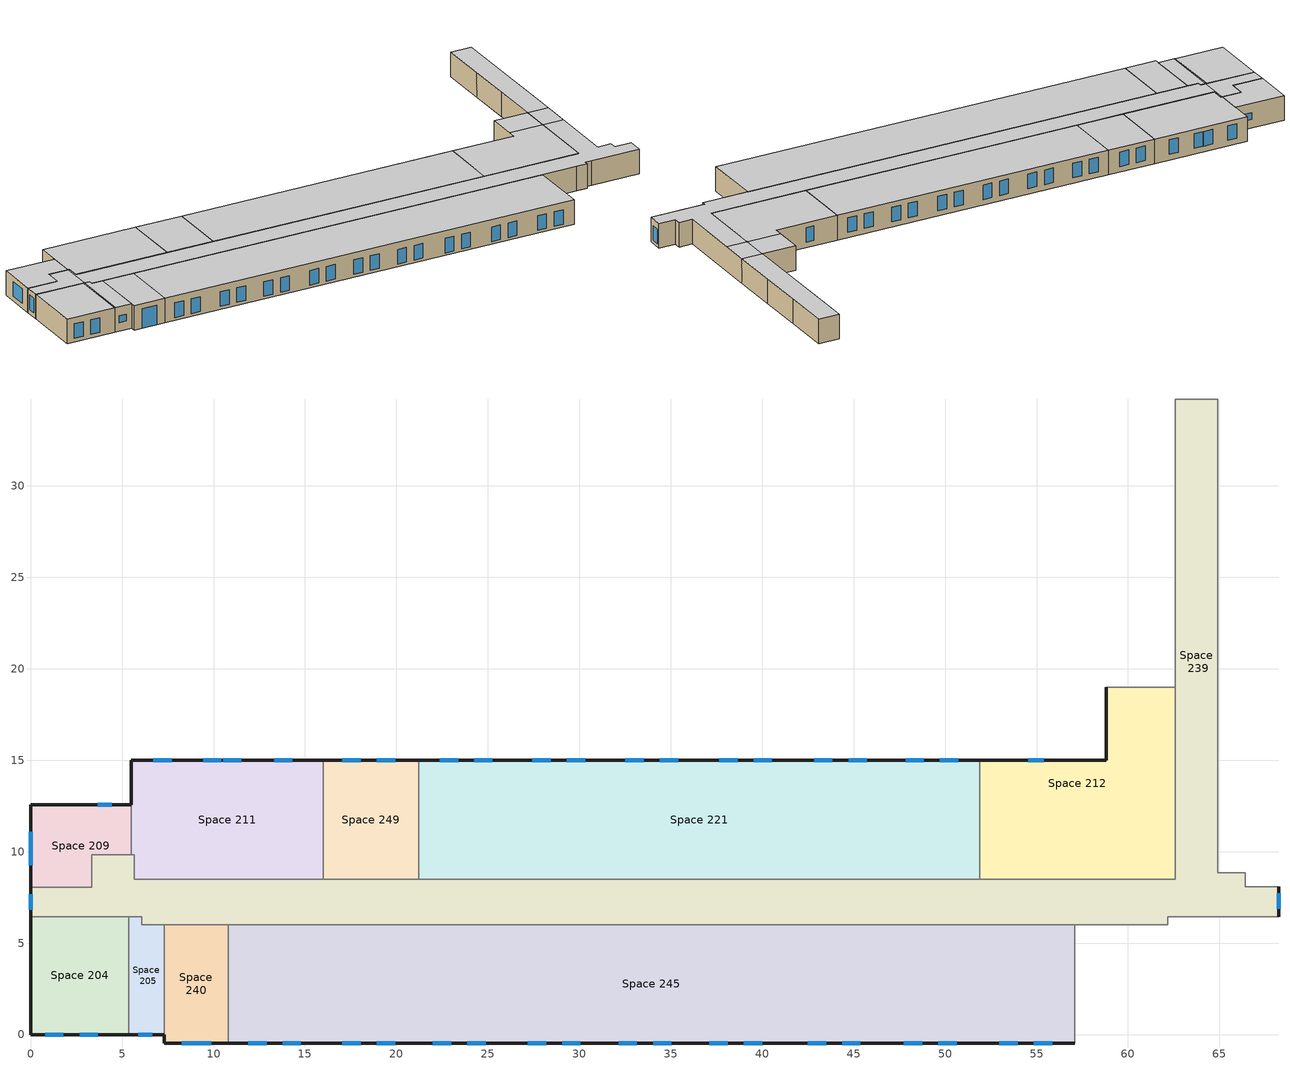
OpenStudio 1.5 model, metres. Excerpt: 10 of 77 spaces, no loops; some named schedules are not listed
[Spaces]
Space 204
 floor to Space 130: 5.36,6.45 5.36,0 0,0 0,6.45 z5.4
 wall outside: 0,6.45 0,0 5.36,0 z5.4:8.1
 wall to Space 239: 5.36,6.45 0,6.45 z5.4:8.1
 wall to Space 205: 5.36,0 5.36,6.45 z5.4:8.1
 window: 0.8,0 1.8,0 / 2.68,0 3.68,0 z5.82:7.42
 ceiling to Space 228 (V4-Barracks Roof R37): 5.36,0 5.36,6.45 0,6.45 0,0 z8.1
Space 205
 floor to Space 131: 6.09,6.45 6.09,6.01 7.3,6.01 7.3,0 5.36,0 5.36,6.45 z5.4
 wall outside: 5.36,0 7.3,0 z5.4:8.1
 wall to Space 239: 7.3,6.01 6.09,6.01 6.09,6.45 5.36,6.45 z5.4:8.1
 wall to Space 240: 7.3,0 7.3,6.01 z5.4:8.1
 window: 5.87,0 6.65,0 z6.36:7.11
 ceiling to Space 228: 5.49,0 5.49,6.45 5.36,6.45 5.36,0 z8.1
 ceiling to Space 229 (V4-Barracks Roof R37): 7.3,0 7.3,6.01 6.09,6.01 6.09,6.45 5.49,6.45 5.49,0 z8.1
Space 209
 floor to Space 135: 0,12.56 5.49,12.56 5.49,9.83 3.34,9.83 3.34,8.07 0,8.07 z5.4
 wall outside: 5.49,12.56 0,12.56 0,8.07 z5.4:8.1
 wall to Space 211: 5.49,9.83 5.49,12.56 z5.4:8.1
 wall to Space 239: 0,8.07 3.34,8.07 3.34,9.83 5.49,9.83 z5.4:8.1
 window: 4.45,12.56 3.67,12.56 z6.34:7.09; 0,11.1 0,9.25 z5.95:7.55
 ceiling to Space 228 (V4-Barracks Roof R37): 3.34,8.07 3.34,9.83 5.49,9.83 5.49,12.56 0,12.56 0,8.07 z8.1
Space 211
 floor to Space 137: 16,15.01 16,8.5 5.67,8.5 5.67,9.83 5.49,9.83 5.49,15.01 z5.4
 wall outside: 16,15.01 5.49,15.01 5.49,12.56 z5.4:8.1
 wall to Space 249: 16,8.5 16,15.01 z5.4:8.1
 wall to Space 239: 5.49,9.83 5.67,9.83 5.67,8.5 16,8.5 z5.4:8.1
 window: 10.44,15.01 9.44,15.01 / 14.31,15.01 13.31,15.01 / 7.72,15.01 6.72,15.01 / 11.53,15.01 10.53,15.01 z6.02:7.62
 ceiling to Space 229 (V4-Barracks Roof R37): 16,8.5 16,15.01 5.49,15.01 5.49,9.83 5.67,9.83 5.67,8.5 z8.1
Space 212
 floor to Space 138: 62.57,19 62.57,8.5 51.89,8.5 51.89,15.01 58.8,15.01 58.8,19 z5.4
 wall outside: 58.8,19 58.8,15.01 51.89,15.01 z5.4:8.1
 wall to Space 213: 62.57,19 58.8,19 z5.4:8.1
 wall to Space 239: 51.89,8.5 62.57,8.5 62.57,19 z5.4:8.1
 wall to Space 221: 51.89,15.01 51.89,8.5 z5.4:8.1
 window: 55.41,15.01 54.55,15.01 z5.97:7.57
 ceiling to Space 229 (V4-Barracks Roof R37): 62.57,8.5 62.57,15.87 58.8,15.87 58.8,15.01 51.89,15.01 51.89,8.5 z8.1
 ceiling to Space 230 (V4-Barracks Roof R37): 62.57,15.87 62.57,19 58.8,19 58.8,15.87 z8.1
Space 221
 floor to Space 220: 51.89,15.01 51.89,8.5 21.22,8.5 21.22,15.01 z5.4
 wall outside: 51.89,15.01 21.22,15.01 z5.4:8.1
 wall to Space 239: 21.22,8.5 51.89,8.5 z5.4:8.1
 wall to Space 249: 21.22,15.01 21.22,8.5 z5.4:8.1
 window: 38.65,15.01 37.65,15.01 / 45.72,15.01 44.72,15.01 / 40.53,15.01 39.53,15.01 / 43.84,15.01 42.84,15.01 z5.94:7.54; 48.84,15.01 47.84,15.01 / 50.72,15.01 49.72,15.01 / 35.4,15.01 34.4,15.01 / 33.52,15.01 32.52,15.01 z5.98:7.58; 28.44,15.01 27.44,15.01 / 30.32,15.01 29.32,15.01 z6.01:7.61; 25.25,15.01 24.25,15.01 / 23.37,15.01 22.37,15.01 z5.99:7.59
 ceiling to Space 229 (V4-Barracks Roof R37): 51.89,8.5 51.89,15.01 21.22,15.01 21.22,8.5 z8.1
Space 239
 floor to Space 238: 64.91,34.75 64.91,8.86 66.41,8.86 66.41,8.07 68.25,8.07 68.25,6.45 62.18,6.45 62.18,6.01 6.09,6.01 6.09,6.45 0,6.45 0,8.07 3.34,8.07 3.34,9.83 5.67,9.83 5.67,8.5 62.57,8.5 62.57,34.75 z5.4
 wall outside: 68.25,6.45 68.25,8.07 / 0,8.07 0,6.45 z5.4:8.1
 wall to Space 219: 64.91,34.75 62.57,34.75 z5.4:8.1
 wall to Space 217: 64.91,29.43 64.91,34.75 z5.4:8.1
 wall to Space 210: 68.25,8.07 66.41,8.07 66.41,8.86 64.91,8.86 64.91,19 z5.4:8.1
 wall to Space 244: 62.9,6.45 68.25,6.45 z5.4:8.1
 wall to Space 243: 60.93,6.01 62.18,6.01 62.18,6.45 62.9,6.45 z5.4:8.1
 wall to Space 245: 10.8,6.01 57.08,6.01 z5.4:8.1
 wall to Space 240: 7.3,6.01 10.8,6.01 z5.4:8.1
 wall to Space 214: 64.91,19 64.91,24.31 z5.4:8.1
 wall to Space 215: 64.91,24.31 64.91,29.43 z5.4:8.1
 wall to Space 213: 62.57,24.32 62.57,19 z5.4:8.1
 wall to Space 216: 62.57,29.44 62.57,24.32 z5.4:8.1
 wall to Space 249: 21.22,8.5 16,8.5 z5.4:8.1
 wall to Space 218: 62.57,34.75 62.57,29.44 z5.4:8.1
 wall to Space 246: 57.08,6.01 60.93,6.01 z5.4:8.1
 window: 68.25,6.87 68.25,7.72 z5.75:7.35; 0,7.68 0,6.82 z5.92:7.52
 ceiling to Space 228 (V4-Barracks Roof R37): 5.49,6.45 5.49,9.83 3.34,9.83 3.34,8.07 0,8.07 0,6.45 z8.1
 ceiling to Space 230 (V4-Barracks Roof R37): 64.91,15.87 64.91,19 62.57,19 62.57,15.87 z8.1
 ceiling to Space 229 (V4-Barracks Roof R37): 62.18,6.01 62.18,6.45 68.25,6.45 68.25,8.07 66.41,8.07 66.41,8.86 64.91,8.86 64.91,15.87 62.57,15.87 62.57,8.5 5.67,8.5 5.67,9.83 5.49,9.83 5.49,6.45 6.09,6.45 6.09,6.01 z8.1
 ceiling to Space 227 (V4-Barracks Roof R37): 64.91,19 64.91,34.75 62.57,34.75 62.57,19 z8.1
Space 240
 floor to Space 127: 10.8,6.01 10.8,-0.46 7.3,-0.46 7.3,6.01 z5.4
 wall outside: 7.3,0 7.3,-0.46 10.8,-0.46 z5.4:8.1
 wall to Space 245: 10.8,-0.46 10.8,6.01 z5.4:8.1
 window: 8.26,-0.46 9.88,-0.46 z5.41:7.51
 ceiling to Space 229 (V4-Barracks Roof R37): 10.8,-0.46 10.8,6.01 7.3,6.01 7.3,-0.46 z8.1
Space 245
 floor to Space 235: 57.08,6.01 57.08,-0.46 10.8,-0.46 10.8,6.01 z5.4
 wall outside: 10.8,-0.46 57.08,-0.46 z5.4:8.1
 wall to Space 246: 57.08,-0.46 57.08,6.01 z5.4:8.1
 window: 27.18,-0.46 28.18,-0.46 / 29.06,-0.46 30.06,-0.46 z5.7:7.3; 18.93,-0.46 19.93,-0.46 / 32.15,-0.46 33.15,-0.46 / 17.05,-0.46 18.05,-0.46 / 34.03,-0.46 35.03,-0.46 z5.72:7.32; 54.85,-0.46 55.85,-0.46 / 38.99,-0.46 39.99,-0.46 / 37.11,-0.46 38.11,-0.46 / 23.87,-0.46 24.87,-0.46 / 21.99,-0.46 22.99,-0.46 / 52.97,-0.46 53.97,-0.46 z5.68:7.28; 47.75,-0.46 48.75,-0.46 / 49.63,-0.46 50.63,-0.46 z5.66:7.26; 44.37,-0.46 45.37,-0.46 / 42.49,-0.46 43.49,-0.46 z5.64:7.24; 11.9,-0.46 12.9,-0.46 / 13.78,-0.46 14.78,-0.46 z5.71:7.31
 ceiling to Space 229 (V4-Barracks Roof R37): 57.08,-0.46 57.08,6.01 10.8,6.01 10.8,-0.46 z8.1
Space 249
 floor to Space 247: 21.22,15.01 21.22,8.5 16,8.5 16,15.01 z5.4
 wall outside: 21.22,15.01 16,15.01 z5.4:8.1
 window: 18.05,15.01 17.05,15.01 / 19.93,15.01 18.93,15.01 z5.99:7.59
 ceiling to Space 229 (V4-Barracks Roof R37): 21.22,8.5 21.22,15.01 16,15.01 16,8.5 z8.1
[Site]
Site 1: Latitude {deg}=53.53; Longitude {deg}=-114.1; Time Zone {hr}=-7; Elevation {m}=723
[Building]
B45 OR Quarters (Barracks): North Axis {deg}=-45; Nominal Floor to Floor Height {m}=3; Default Construction Set=Vintage 4 (Barracks); Default Schedule Set=NRCan Cold Lake Default Schedule Set (Barracks)
[ClimateZones]
Climate Zone Institution Name 1=ASHRAE; Climate Zone Document Name 1=ANSI/ASHRAE Standard 169; Climate Zone Document Year 1=2006; Climate Zone Institution Name 2=CEC; Climate Zone Document Name 2=California Climate Zone Descriptions; Climate Zone Document Year 2=1995
[SizingPeriod:DesignDay] Barometric Pressure {Pa}=92936; Wind Direction {deg}=180; Sky Clearness=0; Rain Indicator=0; Snow Indicator=0; Day of Month=21; Daylight Saving Time Indicator=0; Dry-Bulb Temperature Range Modifier Type=DefaultMultipliers
Name | Maximum Dry-Bulb Temperature {C} | Daily Dry-Bulb Temperature Range {deltaC} | Humidity Indicating Conditions at Maximum Dry-Bulb {BasedOnField A3} | Wind Speed {m/s} | Month | Day Type | Humidity Indicating Type | Solar Model Indicator | ASHRAE Taub | ASHRAE Taud
Edmonton Stony Plain Ann Clg .4% Condns DP=>MDB | 22.6 | 12 | 16.5 | 3.8 | 7 | SummerDesignDay | Dewpoint | ASHRAETau | 0.353 | 2.369
Edmonton Stony Plain Ann Clg .4% Condns DB=>MWB | 27.5 | 12 | 17.6 | 3.8 | 7 | SummerDesignDay | Wetbulb | ASHRAETau | 0.353 | 2.369
Edmonton Stony Plain Ann Htg 99.6% Condns DB | -32.5 | 0 | -32.5 | 1.9 | 1 | WinterDesignDay | Wetbulb | ASHRAEClearSky
Edmonton Stony Plain Ann Htg Wind 99.6% Condns WS=>MCDB | -5.8 | 0 | -5.8 | 11.6 | 1 | WinterDesignDay | Wetbulb | ASHRAEClearSky
[Construction]
000 ExtSlabCarpet 4in ClimateZone 1-8: MAT-CC05 4 HW CONCRETE, CP02 CARPET PAD
000 Interior Ceiling: 000 M11 100mm lightweight concrete, 000 F05 Ceiling air space resistance, 000 F16 Acoustic tile
000 Interior Floor: 000 F16 Acoustic tile, 000 F05 Ceiling air space resistance, 000 M11 100mm lightweight concrete
000 Interior Wall: 000 G01a 19mm gypsum board, 000 F04 Wall air space resistance, 000 G01a 19mm gypsum board
V4-Barracks Wall R18: V4-Barracks Wall mtl R18
V4-Barracks Roof R37: V4-Barracks Roof mtl R37
V4 Window R1.6: V4 Windows R1.6
V4 Door R4: V4 Door mtl R4
[Material]
Name | Roughness | Thickness | Conductivity | Density | Specific Heat | Thermal Absorptance | Solar Absorptance | Visible Absorptance
000 F16 Acoustic tile | MediumSmooth | 0.0191 | 0.06 | 368 | 590
000 G01a 19mm gypsum board | MediumSmooth | 0.019 | 0.16 | 800 | 1090
000 M11 100mm lightweight concrete | MediumRough | 0.1016 | 0.53 | 1280 | 840
MAT-CC05 4 HW CONCRETE | Rough | 0.1016 | 1.311 | 2240 | 836.8 | 0.9 | 0.7 | 0.7
V4-Barracks Wall mtl R18 | MediumRough | 0.141 | 0.045 | 265 | 836.8 | 0.9 | 0.7 | 0.7
V4-Barracks Roof mtl R37 | MediumRough | 0.3 | 0.045 | 265 | 836.8 | 0.9 | 0.7 | 0.7
V4 Door mtl R4 | MediumRough | 0.03169 | 0.045 | 265 | 836.8 | 0.9 | 0.7 | 0.7
[Material:AirGap]
Name | Thermal Resistance
000 F04 Wall air space resistance | 0.15
000 F05 Ceiling air space resistance | 0.18
[Material:NoMass]
CP02 CARPET PAD: Roughness=VeryRough; Thermal Resistance=0.2165; Thermal Absorptance=0.9; Solar Absorptance=0.7; Visible Absorptance=0.8
[DefaultConstructionSet]
Vintage 4 (Barracks): Default Exterior Surface Constructions=Default Surface Constructions 1; Default Interior Surface Constructions=Default Surface Constructions 2; Default Ground Contact Surface Constructions=Default Surface Constructions 3; Default Exterior SubSurface Constructions=Default Sub Surface Constructions 1; Default Interior SubSurface Constructions=Default Sub Surface Constructions 2
[DefaultSurfaceConstructions]
Name | Floor Construction | Wall Construction | Roof Ceiling Construction
Default Surface Constructions 1 | 000 ExtSlabCarpet 4in ClimateZone 1-8 | V4-Barracks Wall R18 | V4-Barracks Roof R37
Default Surface Constructions 2 | 000 Interior Floor | 000 Interior Wall | 000 Interior Ceiling
Default Surface Constructions 3 | 000 ExtSlabCarpet 4in ClimateZone 1-8 | 000 ExtSlabCarpet 4in ClimateZone 1-8 | 000 ExtSlabCarpet 4in ClimateZone 1-8
[DefaultSubSurfaceConstructions]
Name | Fixed Window Construction | Operable Window Construction | Door Construction | Glass Door Construction
Default Sub Surface Constructions 1 | V4 Window R1.6 | V4 Window R1.6 | V4 Door R4 | V4 Window R1.6
Default Sub Surface Constructions 2
[WindowMaterial:SimpleGlazingSystem]
V4 Windows R1.6: U-Factor {W/m2-K}=3.549; Solar Heat Gain Coefficient=0.6; Visible Transmittance=0.7
[ThermostatSetpoint:DualSetpoint] Heating Setpoint Temperature Schedule=Heating SP 21C
Name | Cooling Setpoint Temperature Schedule
Thermostat Setpoint Dual Setpoint 28; Thermostat Setpoint Dual Setpoint 29; Thermostat Setpoint Dual Setpoint 30; Thermostat Setpoint Dual Setpoint 31 | Cooling Setpoint 24C
Thermostat Setpoint Dual Setpoint 32; Thermostat Setpoint Dual Setpoint 33; Thermostat Setpoint Dual Setpoint 35; Thermostat Setpoint Dual Setpoint 36; Thermostat Setpoint Dual Setpoint 37; Thermostat Setpoint Dual Setpoint 66 | Cooling SP 35C
[DesignSpecification:OutdoorAir] Outdoor Air Flow per Floor Area {m3/s-m2}=0
Name | Outdoor Air Flow per Person {m3/s-person}
MNECB-Bedroom-G-oa | 0.0075
MNECB-Washing-C-oa | 0.012
MNECB-Active Stairway-*-oa; MNECB-Active Storage Bulky-E-oa; MNECB-Corridors-*-oa | 0.025
MNECB-Toilet and Washrooms-*-oa | 0.03
[BuildingStory]
Building Story 3: Nominal Z Coordinate {m}=2.7; Nominal Floor to Floor Height {m}=2.7
[Space] Building Story=Building Story 3
Name | Space Type | Thermal Zone
Space 204 | Dormitory-Bedroom | 2-Bdroom 233
Space 205 | Storage/Warehouse-Active Storage Bulky | 2-Storage 232
Space 209 | Dormitory-Bedroom | 2-Bdroom 234
Space 211 | Service and Common-Toilet and Washrooms | 2-Washroom 231
Space 212 | Service and Common-Toilet and Washrooms | 2-Washroom 214
Space 221 | Dormitory-Bedroom | 2-Bdroom 217-219-221-223-225-227
Space 239 | Service and Common-Corridors | 2-Corridor
Space 240 | Service and Common-Active Stairway | 2-Stairs 1
Space 245 | Dormitory-Bedroom | 2-Bdroom 215-216-218-220-222-224-225-228-230
Space 249 | Laundry-Washing | 2-Laundry 229
[SpaceType] Default Schedule Set=NRCan Cold Lake Default Schedule Set (Barracks)
Name | Design Specification Outdoor Air Object
Dormitory-Bedroom | MNECB-Bedroom-G-oa
Laundry-Washing | MNECB-Washing-C-oa
Service and Common-Active Stairway | MNECB-Active Stairway-*-oa
Storage/Warehouse-Active Storage Bulky | MNECB-Active Storage Bulky-E-oa
Service and Common-Toilet and Washrooms | MNECB-Toilet and Washrooms-*-oa
Service and Common-Corridors | MNECB-Corridors-*-oa
[People:Definition] Number of People Calculation Method=Area/Person; Fraction Radiant=0.3
Name | Space Floor Area per Person {m2/person}
MNECBAdjusted-Active Stairway-sched-*-people_def; MNECBAdjusted-Active Storage Bulky-sched-E-people_def; MNECBAdjusted-Corridors-sched-*-people_def | 310
MNECBAdjusted-Bedroom-sched-G-people_def | 77.54
MNECBAdjusted-Toilet and Washrooms-*-people_def | 93.04
MNECBAdjusted-Washing-sched-C-people_def | 62.02
[Lights]
Name | Lights Definition | Space or SpaceType
Lights 13 | MNECB-Bedroom-sched-G-lights_def | Dormitory-Bedroom
Lights 86 | MNECB-Washing-sched-C-lights_def | Laundry-Washing
Lights 1 | MNECB-Active Stairway-sched-*-lights_def | Service and Common-Active Stairway
Lights 2 | MNECB-Active Storage Bulky-sched-E-lights_def | Storage/Warehouse-Active Storage Bulky
Lights 85 | MNECB-Toilet and Washrooms-sched-*-lights_def | Service and Common-Toilet and Washrooms
Lights 21 | MNECB-Corridors-sched-*-lights_def | Service and Common-Corridors
[Lights:Definition] Design Level Calculation Method=Watts/Area
Name | Watts per Space Floor Area {W/m2}
MNECB-Bedroom-sched-G-lights_def | 11.8
MNECB-Washing-sched-C-lights_def | 9.7
MNECB-Active Stairway-sched-*-lights_def | 6.5
MNECB-Active Storage Bulky-sched-E-lights_def | 3.2
MNECB-Toilet and Washrooms-sched-*-lights_def | 8.7
MNECB-Corridors-sched-*-lights_def | 8.6
[ElectricEquipment]
Name | Electric Equipment Definition | Space or SpaceType
Electric Equipment 14 | MNECB-Bedroom-sched-G-eq_elec_def | Dormitory-Bedroom
Electric Equipment 87 | MNECB-Washing-sched-C-eq_elec_def | Laundry-Washing
Electric Equipment 2 | MNECB-Active Stairway-sched-*-eq_elec_def | Service and Common-Active Stairway
Electric Equipment 3 | MNECB-Active Storage Bulky-sched-E-eq_elec_def | Storage/Warehouse-Active Storage Bulky
Electric Equipment 85 | MNECB-Toilet and Washrooms-sched-*-eq_elec_def | Service and Common-Toilet and Washrooms
Electric Equipment 22 | MNECB-Corridors-sched-*-eq_elec_def | Service and Common-Corridors
[ElectricEquipment:Definition] Design Level Calculation Method=Watts/Area; Fraction Radiant=0
Name | Watts per Space Floor Area {W/m2}
MNECB-Bedroom-sched-G-eq_elec_def | 2.5
MNECB-Washing-sched-C-eq_elec_def | 20
MNECB-Active Stairway-sched-*-eq_elec_def; MNECB-Corridors-sched-*-eq_elec_def | 0
MNECB-Active Storage Bulky-sched-E-eq_elec_def; MNECB-Toilet and Washrooms-sched-*-eq_elec_def | 1
[DefaultScheduleSet]
NRCan Cold Lake Default Schedule Set (Barracks): Hours of Operation Schedule=NRCan - Cold Lake - Default Fans (Barracks); Number of People Schedule=NRCan - Cold Lake - Default -People; People Activity Level Schedule=NRCan - Cold Lake - Default Activity; Lighting Schedule=NRCan - Cold Lake - Default Lights (Barracks); Electric Equipment Schedule=NRCan - Cold Lake - Default Equip (Barracks); Hot Water Equipment Schedule=NRCan - Cold Lake - Default Hot Water (Barracks)
[ThermalZone] Use Ideal Air Loads=No
Name | Thermostat
2-Bdroom 234 | Thermostat Setpoint Dual Setpoint 31
2-Bdroom 233 | Thermostat Setpoint Dual Setpoint 30
2-Storage 232 | Thermostat Setpoint Dual Setpoint 35
2-Stairs 1 | Thermostat Setpoint Dual Setpoint 66
2-Washroom 231 | Thermostat Setpoint Dual Setpoint 37
2-Laundry 229 | Thermostat Setpoint Dual Setpoint 33
2-Bdroom 215-216-218-220-222-224-225-228-230 | Thermostat Setpoint Dual Setpoint 28
2-Bdroom 217-219-221-223-225-227 | Thermostat Setpoint Dual Setpoint 29
2-Washroom 214 | Thermostat Setpoint Dual Setpoint 36
2-Corridor | Thermostat Setpoint Dual Setpoint 32
[SpaceInfiltration:DesignFlowRate] Schedule=Always On; Design Flow Rate Calculation Method=Flow/ExteriorArea; Design Flow Rate {m3/s}=0; Flow per Space Floor Area {m3/s-m2}=0; Flow per Exterior Surface Area {m3/s-m2}=0.0007
Name | Space or SpaceType
Space Infiltration Design Flow Rate 1 | Dormitory-Bedroom
Space Infiltration Design Flow Rate 2 | Laundry-Washing
Space Infiltration Design Flow Rate 3 | Service and Common-Active Stairway
Space Infiltration Design Flow Rate 4 | Service and Common-Corridors
Space Infiltration Design Flow Rate 6 | Service and Common-Toilet and Washrooms
Space Infiltration Design Flow Rate 7 | Storage/Warehouse-Active Storage Bulky
[People]
Name | People Definition | Space or SpaceType | Number of People Schedule
People 1 | MNECBAdjusted-Bedroom-sched-G-people_def | Dormitory-Bedroom | NRCan - Cold Lake - Default -People
People 4 | MNECBAdjusted-Washing-sched-C-people_def | Laundry-Washing
People 5 | MNECBAdjusted-Active Stairway-sched-*-people_def | Service and Common-Active Stairway | NRCan - Cold Lake - Default -People
People 6 | MNECBAdjusted-Corridors-sched-*-people_def | Service and Common-Corridors | NRCan - Cold Lake - Default -People
People 8 | MNECBAdjusted-Toilet and Washrooms-*-people_def | Service and Common-Toilet and Washrooms | NRCan - Cold Lake - Default -People
People 9 | MNECBAdjusted-Active Storage Bulky-sched-E-people_def | Storage/Warehouse-Active Storage Bulky | NRCan - Cold Lake - Default -People
[Schedule:Ruleset]
Name | Default Day Schedule | Summer Design Day Schedule | Winter Design Day Schedule
Always On | Always On Default Schedule | Always On Summer Design Day | Always On Winter Design Day
NRCan - Cold Lake - Default Fans (Barracks) | Schedule Day 28
NRCan - Cold Lake - Default -People | Schedule Day 31
NRCan - Cold Lake - Default Activity | Schedule Day 39
NRCan - Cold Lake - Default Lights (Barracks) | Schedule Day 6
NRCan - Cold Lake - Default Equip (Barracks) | Schedule Day 25
NRCan - Cold Lake - Default Hot Water (Barracks) | Schedule Day 15
Heating SP 21C | Schedule Day 1 | Schedule Day 57 | Schedule Day 58
Cooling SP 35C | Schedule Day 2 | Schedule Day 59 | Schedule Day 60
Cooling Setpoint 24C | Schedule Day 43
[Schedule:Day]
Schedule Day 28: 24, 0, 1
Schedule Day 31: 24, 0, 0
Schedule Day 39: 24, 0, 120
Schedule Day 6: 7, 0, 0.05, 15, 0, 1, 24, 0, 0.05
Schedule Day 25: 24, 0, 0.3
Schedule Day 15: 7, 0, 0.05, 15, 30, 1, 24, 0, 0.05
Schedule Day 1: 24, 0, 21
Schedule Day 57; Schedule Day 58: 24, 0, 18
Schedule Day 2; Schedule Day 59; Schedule Day 60: 24, 0, 35
Schedule Day 43: 24, 0, 24
[Schedule:Rule]
Name | Schedule Ruleset | Rule Order | Day Schedule | Apply Monday | Apply Tuesday | Apply Wednesday | Apply Thursday | Apply Friday | Apply Sunday | Apply Saturday | Date Specification Type | Start Month | Start Day | End Month | End Day
M-F 2 | NRCan - Cold Lake - Default Fans (Barracks) | 0 | Schedule Day 30 | Yes | Yes | Yes | Yes | Yes
SS 3 | NRCan - Cold Lake - Default Fans (Barracks) | 1 | Schedule Day 29 |  |  |  |  |  | Yes | Yes
Summer M-F at 0.222 | NRCan - Cold Lake - Default -People | 4 | Schedule Day 38 | Yes | Yes | Yes | Yes | Yes |  |  | DateRange | 5 | 1 | 10 | 31
Summer wkend 0.222 | NRCan - Cold Lake - Default -People | 5 | Schedule Day 32 |  |  |  |  |  | Yes | Yes | DateRange | 5 | 1 | 10 | 31
SS | NRCan - Cold Lake - Default Lights (Barracks) | 0 | Schedule Day 14 |  |  |  |  |  | Yes | Yes
M-F | NRCan - Cold Lake - Default Lights (Barracks) | 1 | Schedule Day 7 | Yes | Yes | Yes | Yes | Yes |  | No
MF 2 | NRCan - Cold Lake - Default Equip (Barracks) | 0 | Schedule Day 27 | Yes | Yes | Yes | Yes | Yes
SS 2 | NRCan - Cold Lake - Default Equip (Barracks) | 1 | Schedule Day 26 |  |  |  |  |  | Yes | Yes
M-F 1 | NRCan - Cold Lake - Default Hot Water (Barracks) | 0 | Schedule Day 23 | Yes | Yes | Yes | Yes | Yes
Winter wkday 1.0 | NRCan - Cold Lake - Default -People | 3 | Schedule Day 45 | Yes | Yes | Yes | Yes | Yes |  |  | DateRange | 1 | 1 | 4 | 30
Schedule Rule 1 | NRCan - Cold Lake - Default -People | 2 | Schedule Day 47 |  |  |  |  |  | Yes | Yes | DateRange | 1 | 1 | 4 | 30
Winter-2 wkend 1.00 | NRCan - Cold Lake - Default -People | 1 | Schedule Day 48 |  |  |  |  |  | Yes | Yes | DateRange | 11 | 1 | 12 | 31
Schedule Rule 12 | NRCan - Cold Lake - Default -People | 0 | Schedule Day 54 | Yes | Yes | Yes | Yes | Yes |  |  | DateRange | 11 | 1 | 12 | 31
